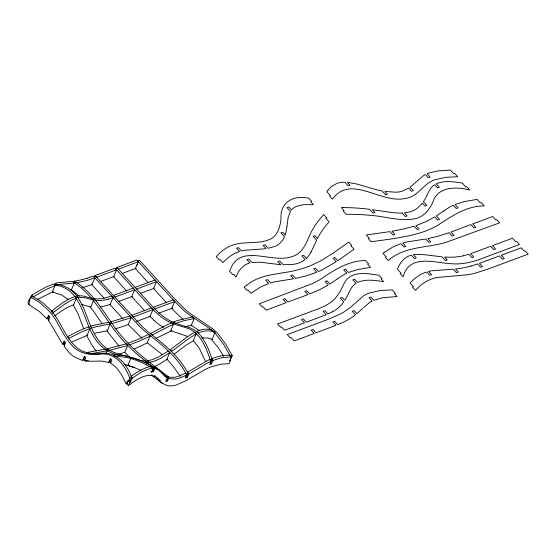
<?xml version="1.0" encoding="UTF-8"?>
<svg xmlns="http://www.w3.org/2000/svg" width="556" height="556" viewBox="0 0 556 556"><rect width="100%" height="100%" fill="white"/><g stroke="black" fill="none" stroke-linecap="round" stroke-linejoin="round"><path stroke-width="0.83" d="M286.903 226.834L288.14 217.417L290.454 211.426L287.042 207.68L288.856 207.006L291.546 209.959L292.956 208.549A24.672 16.187 23.8 0 1 296.744 206.255L303.645 204.615L313.466 204.691L310.867 201.842L311.777 201.501L308.747 198.179C293.561 194.864 279.814 202.217 281.016 218.835C280.203 225.514 278.653 232.95 273.107 237.377A28.912 18.967 23.8 0 1 270.216 239.205C260.194 243.799 248.824 241.811 238.246 243.674A45.988 30.17 23.8 0 0 231.81 245.425C225.736 247.684 220.503 251.778 216.277 256.636L219.307 259.965L220.211 259.624L222.935 262.613C227.411 257.602 233.068 253.515 239.532 251.507L236.543 248.226L238.357 247.552L241.45 250.951A46.231 30.33 23.8 0 1 244.376 250.311L261.966 249.012A81.989 53.793 23.8 0 0 266.032 248.608L263.176 245.467L264.99 244.793L268.173 248.289L274.956 246.454A29.364 19.265 23.8 0 0 279.703 243.597L282.538 240.359L284.429 236.807L280.856 232.888L282.67 232.213L285.138 234.917M84.644 360.768A101.31 63.384 69.6 0 0 92.845 361.226L102.012 361.087L108.601 362.463L110.303 358.606L111.819 360.267L110.477 363.304L112.451 364.472A24.672 15.436 69.6 0 1 116.419 367.815L121.347 374.278L126.156 383.821L127.456 380.881L128.214 381.715L130.028 381.041L131.536 377.614C127.338 363.52 114.8 350.252 98.996 353.699C91.823 353.998 84.206 353.025 78.236 348.73A28.912 18.091 69.6 0 1 75.136 346.186C66.331 337.617 62.063 325.753 55.176 315.801A45.988 28.773 69.6 0 0 50.394 309.81L44.077 303.868L38.788 300.031L32.484 296.362L30.67 297.036L29.162 300.462L29.92 301.289L28.564 304.368L39.274 311.43L46.899 318.859L48.713 318.185M30.552 298.197L31.887 295.18L35.403 292.97L45.745 287.209L53.515 283.956L55.03 285.617L52.264 291.893L61.57 294.979L68.457 299.601M54.683 284.748L55.273 283.407A46.231 19.509 -42.3 0 1 57.734 282.782L72.878 281.308L74.393 282.976L71.363 289.843L79.293 296.063M46.899 318.859L48.386 315.488L49.901 317.149L48.358 320.652A46.231 28.926 69.6 0 1 50.387 323.39L60.319 340.279A81.989 51.298 69.6 0 0 62.71 344.171L64.524 343.497M48.991 315.836L47.781 318.574L49.296 320.235M51.395 312.104L51.993 310.755L62.724 302.749L69.611 298.662L74.977 296.452L76.492 298.113L73.371 305.195L77.854 313.466L83.685 328.568M52.91 313.765L53.508 312.416L64.239 304.41L71.126 300.323L76.492 298.113M73.642 283.018L74.483 281.1A108.149 45.641 -42.3 0 0 87.153 278.236M62.71 344.171L64.142 340.939L65.65 342.607L64.065 346.207L69.097 352.525A29.364 18.369 69.6 0 0 74.059 356.716L81.134 359.94L82.573 360.316L84.387 359.642L83.657 359.461M64.746 341.287L63.537 344.032L64.545 345.137M94.541 276.888L95.145 275.519L115.078 268.138L144.866 300.838C152.525 309.247 160.336 318.192 171.046 322.73C176.718 325.427 182.945 326.553 188.804 328.721C201.314 334.191 206.283 348.383 210.432 360.316L212.246 359.642C208.097 347.708 203.128 333.517 190.618 328.047C184.759 325.879 178.532 324.753 172.86 322.056C162.699 317.754 155.11 309.456 147.854 301.449L116.892 267.464L136.845 260.041L172.235 298.85L182.361 309.122A101.282 63.37 69.6 0 0 187.469 313.535L210.953 329.5A45.988 28.773 69.6 0 1 216.18 334.503L223.929 344.852L230.392 356.32L232.206 355.645L225.743 344.171L217.994 333.829A45.988 28.773 69.6 0 0 212.767 328.825L189.283 312.861A101.282 63.37 69.6 0 1 184.175 308.448L174.049 298.176L139.417 260.194L137.603 260.868M87.16 278.215L93.345 276.165L94.861 277.826L91.83 284.693L104.125 298.127M93.804 300.129L83.775 297.481L78.208 297.668L76.693 296.007L82.26 295.82L92.289 298.461L93.804 300.129L90.565 307.475A72.829 45.571 69.6 0 1 93.922 311.791L102.116 323.884M115.989 269.514L116.892 267.464M90.051 328.547L81.093 332.182L69.076 338.284L67.561 336.623L79.578 330.521L88.536 326.879L90.051 328.547L86.826 335.845L92.004 345.297A34.034 21.295 69.6 0 0 96.313 350.954M82.573 360.316L84.352 356.278L85.867 357.939L84.637 360.726M84.957 356.625L83.747 359.364L85.263 361.032L88.237 360.531M87.021 353.665L87.591 352.379L105.703 349.119L107.218 350.78L105.953 353.658M106.655 297.529L111.547 296.049L113.063 297.71L110.025 304.605L123.078 319.005M110.269 323.96L95.882 326.803A73.392 30.976 -42.3 0 0 91.83 327.957L90.315 326.289A73.392 30.976 -42.3 0 1 94.367 325.142L108.754 322.299L110.269 323.96L107.113 331.112L118.935 346.11M110.908 358.954L109.699 361.692L110.707 362.804M131.216 317.726L111.951 323.585L110.435 321.917L129.701 316.065L131.216 317.726L128.193 324.579L142.107 338.34M127.755 345.478L108.886 350.44L107.371 348.779L126.24 343.81L127.755 345.478L124.732 352.33L129.763 357.216M141.196 370.511A177.343 110.957 69.6 0 0 127.769 365.334L130.792 358.502L129.277 356.834A177.343 74.845 -42.3 0 0 114.765 354.846L113.48 354.839L114.995 356.5M152.99 309.609L133.023 317.073L131.508 315.405L151.475 307.948L152.99 309.609L149.988 316.42L154.408 320.666M128.061 381.228L126.851 383.974L128.366 385.635C136.491 379.345 151.413 369.017 159.621 380.665C162.929 384.286 167.877 386.656 172.846 385.781A28.912 12.204 -42.3 0 0 175.995 385.086L185.78 380.784L205.435 369.365A45.988 19.411 -42.3 0 1 211.648 366.64L221.038 364.18L229.037 363.666L230.545 360.239L229.642 360.573L231.303 356.799L229.788 355.138L225.972 355.27L220.03 356.118L213.539 357.981L211.509 358.759L213.024 360.427L211.495 363.902L209.681 364.576L211.155 361.226L209.647 359.558A46.231 19.509 -42.3 0 0 206.874 360.879L191.076 370.129A81.989 34.604 -42.3 0 1 187.379 372.214M128.214 381.715L129.722 378.288L131.536 377.614M150.085 336.116L139.605 340.967L129.541 344.873L128.026 343.212L138.09 339.299L148.57 334.448L150.085 336.116L147.187 342.67L161.622 354.068A73.392 45.919 69.6 0 1 162.345 354.7M128.366 385.635L132.509 377.955L141.057 372.374L147.646 369.33A24.672 10.411 -42.3 0 1 151.732 368.385L153.442 368.308L151.76 372.124L150.752 371.012M146.562 364.006L147.215 362.519L145.7 360.858A59.568 25.138 -42.3 0 1 139.459 360.149L130.625 357.23L131.633 358.335M174.737 301.554L154.804 308.934L153.289 307.266L173.229 299.892L174.737 301.554L171.728 308.392L177.128 313.883A108.149 67.665 69.6 0 0 183.077 319.269M173.201 323.3L173.806 321.917L177.934 320.409L192.703 316.899L194.218 318.56L191.201 325.399L199.444 330.625M152.817 370.616L154.332 367.189L144.887 362.47A171.874 107.537 69.6 0 0 136.804 359.218C125.628 354.985 112.402 354.554 103.43 345.742A32.415 20.28 69.6 0 1 100.504 342.691C83.727 324.169 86.646 288.05 56.059 284.165L54.245 284.839C84.832 288.724 81.913 324.843 98.69 343.365A32.415 20.28 69.6 0 0 101.616 346.416C106.613 351.163 113.132 353.936 119.769 355.513M173.472 324.336A72.829 30.74 -42.3 0 0 169.038 326.337L152.024 335.143L150.509 333.482L167.523 324.669A72.829 30.74 -42.3 0 1 171.957 322.668L173.472 324.336L170.671 330.695L187.601 336.422M151.76 372.124L153.574 371.45L154.895 368.454L153.38 366.793L157.445 368.579L161.733 372.749M150.53 362.109L148.793 362.387L147.277 360.726L149.015 360.448A34.034 14.366 -42.3 0 0 159.565 356.389L168.225 351.044L169.74 352.706L166.918 359.113L173.138 366.3L180.311 376.266M166.814 380.144L168.322 376.718L150.474 363.144L139.014 353.679A191.188 119.623 69.6 0 1 135.184 350.231L128.443 343.65A127.532 79.8 69.6 0 1 120.694 334.976A142.913 89.419 69.6 0 1 115.252 328.082C103.228 311.575 93.234 292.838 75.345 281.704L73.531 282.378C91.42 293.512 101.414 312.25 113.438 328.756A142.913 89.419 69.6 0 0 118.88 335.657A127.532 79.8 69.6 0 0 126.629 344.324L133.37 350.905A191.188 119.623 69.6 0 0 137.2 354.353L152.4 366.738M166.035 375.919L167.551 377.587L165.757 381.652L167.571 380.978L168.809 378.163L167.293 376.502L170.157 377.274L173.736 377.336A29.364 12.392 -42.3 0 0 178.858 376.141L185.405 373.264L186.92 374.925L185.489 378.177L187.302 377.496L188.894 373.875A81.989 34.604 -42.3 0 0 192.591 371.79L208.389 362.54A46.231 19.509 -42.3 0 1 211.155 361.226M196.226 333.913L188.672 338.611L174.813 349.105A96.417 40.692 -42.3 0 1 171.929 351.183L170.414 349.522A96.417 40.692 -42.3 0 0 173.298 347.444L187.157 336.943L194.711 332.252L196.226 333.913L193.307 340.536L199.291 348.258L205.254 360.962M113.758 295.861L140.55 324.843A153.922 96.306 69.6 0 0 147.597 331.39C162.901 343.476 178.712 355.562 188.053 373.243L186.545 376.669L185.336 377.121M215.061 332.467C209.709 329.937 203.406 330.598 198.144 333.009L196.629 331.348C202.308 328.881 210.404 327.56 215.061 332.467L211.78 339.897L217.924 347.278L223.693 356.327M210.738 363.068L212.246 359.642M230.698 359.072L232.206 355.645M311.124 251.896L316.621 240.15L313.111 236.3L314.925 235.626L317.49 238.441M363.582 307.551L369.81 302.394A46.231 30.33 23.8 0 1 372.124 301.081L369.024 297.682L370.838 297.008L373.827 300.289L383.181 297.627L397.137 296.55L394.419 293.561L395.323 293.227L392.293 289.898L380.394 290.503L369.365 292.998A45.988 30.17 23.8 0 0 363.805 295.709L350.753 307.079L345.019 311.29A101.282 66.449 23.8 0 1 340.043 314.189L328.714 319.144L287.278 334.587L290.308 337.916L291.212 337.575L294.242 340.904L314.196 333.482L311.165 330.153L312.986 329.479L316.01 332.808L335.935 325.343L332.891 322.007L334.705 321.333L337.714 324.635L343.768 322A108.149 70.953 23.8 0 0 355.479 314.807L352.24 311.256L354.054 310.582L356.876 313.674L362.651 308.462M54.856 315.843C60.736 311.45 66.852 307.016 73.941 304.827M174.091 354.248L186.302 344.998L193.898 340.439M303.555 260.653L305.105 259.499L301.845 255.927L303.659 255.253L306.439 258.304M167.314 359.155L160.413 363.582L154.248 366.772M169.74 352.706L161.08 358.057A34.034 14.366 -42.3 0 1 150.509 362.151M37.322 299.448L50.394 293.047A45.988 19.411 -42.3 0 1 53.772 291.921M332.696 311.666L327.984 313.952L324.989 310.665L323.175 311.339L326.233 314.689L306.342 322.188L303.312 318.859L301.498 319.533L304.528 322.862L284.568 330.285L281.544 326.956L280.634 327.296L277.604 323.967L313.772 310.512C322.855 307.28 332.53 303.312 337.923 294.805C341.474 290.065 343.038 284.172 346.659 279.494C354.902 270.779 368.51 273.698 378.997 275.303L382.028 278.632L381.124 278.966L383.591 281.677C375.064 280.321 365.751 278.82 357.557 282.427L354.61 279.188L352.796 279.87L355.944 283.324C349.905 287.195 348.716 294.812 344.727 300.337L342.093 297.446L340.279 298.12L343.691 301.866L342.913 302.916A63.085 41.387 23.8 0 1 332.773 311.735M156 338.382L171.804 330.632M186.92 374.925L180.373 377.802A29.364 12.392 -42.3 0 1 175.251 379.004L171.672 378.935L168.809 378.163M72.037 341.961L87.514 335.233M147.59 342.704L142.538 345.144A142.913 60.312 -42.3 0 1 135.414 348.313A127.532 53.821 -42.3 0 1 134.253 348.793M213.024 360.427L221.545 357.786L231.303 356.799M136.456 321.521L150.627 316.218M30.219 298.954L29.308 299.295L27.8 302.721L29.315 304.382M115.836 268.965L117.65 268.291M118.407 269.125L138.361 261.702L135.337 268.555L147.618 282.031M136.852 265.129L137.756 264.788M114.23 276.408L100.08 281.67M122.306 273.406L136.248 268.214M133.259 288.091L113.334 295.445M135.073 287.417L155.027 279.995M136.588 289.078L156.542 281.656L153.519 288.508L166.591 302.86M132.404 296.362L118.254 301.623M140.48 293.359L154.422 288.175M108.601 362.463L110.415 361.789M127.769 365.355L128.978 364.903M154.332 367.189L152.518 367.863L143.073 363.144A171.874 107.537 69.6 0 0 134.99 359.892L130.257 358.335M126.156 383.821L127.97 383.147M168.322 376.718L166.508 377.392L164.048 375.564M188.053 373.243L186.239 373.917C176.898 356.236 161.087 344.15 145.783 332.064A153.922 96.306 69.6 0 1 138.736 325.524L94.089 277.013L95.903 276.339L114.849 297.106L134.774 289.752L131.751 296.605L144.824 310.957M158.703 313.216L172.624 308.073M128.686 324.405L119.484 327.553A153.922 64.962 -42.3 0 1 115.113 328.86M92.324 284.505L83.226 287.445A101.282 42.742 -42.3 0 1 82.142 287.744M94.861 277.826L88.675 279.876A108.149 45.641 -42.3 0 1 75.998 282.768L74.483 281.1M55.03 285.617L45.953 289.523L33.395 296.841L31.887 295.18M110.526 304.403L100.622 307.009M113.063 297.71L108.17 299.191M124.815 352.302L118.491 354.235M471.064 266.004L477.632 263.947L480.683 267.29L482.497 266.616L479.48 263.308L499.469 255.92L502.499 259.242L504.313 258.568L501.283 255.246L521.236 247.816L524.266 251.145L525.17 250.805L528.2 254.134L486.722 269.535L474.386 273.378A101.282 66.449 23.8 0 1 467.985 274.713L437.502 277.458A45.988 30.17 23.8 0 0 431.074 279.209C424.999 281.475 419.766 285.569 415.534 290.427L412.503 287.098L413.414 286.764L410.078 283.094C414.554 278.083 420.211 273.997 426.674 271.988L429.746 275.359L431.56 274.685L428.593 271.432A46.231 30.33 23.8 0 1 431.519 270.8L453.258 269.18L456.497 272.739L458.311 272.058L455.482 268.958A108.149 70.953 23.8 0 0 471.085 266.032M463.384 255.767L468.826 254.273L471.891 257.636L473.705 256.962L470.703 253.668L490.719 246.315L493.749 249.637L495.563 248.963L492.533 245.634L512.486 238.211L515.516 241.54L516.42 241.2L519.45 244.529L484.679 257.463C474.24 261.702 463.065 264.719 451.694 263.739C434.702 263.016 409.494 253.369 403.163 276.839L400.132 273.517L401.043 273.177L397.45 269.243C399.715 262.842 404.497 256.837 411.329 255.141L414.435 258.554L416.249 257.88L413.344 254.69L416.52 254.335L422.97 254.53L442.034 256.858L445.46 260.618L447.274 259.944L444.626 257.032L446.44 257.122A63.085 41.387 23.8 0 0 463.44 255.843M184.877 326.594L192.008 325.295M107.322 330.799L94.513 333.273M107.218 350.78L90.496 353.811M194.218 318.56L183.946 320.708L175.321 323.578L173.806 321.917M406.679 212.531L404.351 212.823L407.159 215.902L405.345 216.576L402.064 212.976M74.393 282.976L59.249 284.443A46.231 19.509 -42.3 0 0 57.636 284.832M70.334 289.947L71.446 289.815M201.946 337.895L208.02 338.027L212.67 339.612M343.365 207.59L341.294 207.59L344.025 210.585L343.121 210.926L346.152 214.248L358.808 214.484A171.874 112.757 23.8 0 1 369.844 215.304C384.981 216.228 400.181 221.837 415.367 218.647A32.415 21.267 23.8 0 0 418.904 217.472C425.486 214.811 429.774 208.702 432.77 202.53C437.099 186.406 456.636 186.496 469.799 190.013L466.769 186.691L465.858 187.024L462.272 183.084C453.745 181.729 444.432 180.227 436.238 183.834L439.351 187.254L437.537 187.928L434.625 184.731C429.225 188.06 427.849 194.607 424.666 199.673A96.417 63.252 23.8 0 1 423.38 201.717L426.793 205.463L424.979 206.137L422.31 203.211L417.021 208.486A34.034 22.33 23.8 0 1 406.707 212.573M90.843 306.988L81.572 304.5M154.895 368.454L158.96 370.24L163.249 374.41M124.843 364.632L134.649 367.662M124.801 364.472L125.788 364.757M30.67 297.036L39.733 302.61L48.581 310.484A45.988 28.773 69.6 0 1 53.369 316.475C60.25 326.435 64.517 338.291 73.322 346.861A28.912 18.091 69.6 0 0 76.422 349.411C82.907 354.075 91.254 354.784 98.996 354.297C114.265 351.468 125.51 365.139 129.722 378.288M162.637 383.619L151.135 374.946M160.566 381.201L156.438 377.246M154.561 375.536L155.541 376.363M210.481 362.79L211.495 363.902M126.775 291.149L113.57 276.652L116.593 269.799L96.654 277.187L95.145 275.519M187.386 372.214L188.894 373.875M185.787 375.835L187.302 377.496M166.056 379.317L167.571 380.978M153.442 368.308L151.927 366.647L150.217 366.717A24.672 10.411 -42.3 0 0 146.131 367.669L139.542 370.713L130.994 376.294L132.509 377.955M152.059 369.782L153.574 371.45M55.273 283.407L56.788 285.068M129.27 380.207L130.785 381.875M128.36 380.547L129.875 382.208M51.993 310.755L53.508 312.416M87.591 352.379L89.099 354.04M343.358 207.583A177.343 116.343 23.8 0 1 369.573 209.299L373.076 213.15L374.89 212.475L372.332 209.668L391.028 212.413A59.568 39.08 23.8 0 0 402.078 213.017M317.476 238.434A177.343 116.343 23.8 0 1 328.089 223.019L329.117 221.872L325.788 218.223L326.699 217.882L323.668 214.56L317.733 221.712A171.874 112.757 23.8 0 0 313.403 228.245C307.572 237.224 305.863 249.929 295.472 255.197A32.415 21.267 23.8 0 1 292.122 256.58C271.411 264.211 239.177 241.818 229.635 271.3L232.665 274.629L233.569 274.289L236.036 276.999C238.302 270.605 243.083 264.6 249.908 262.905L246.968 259.666L248.782 258.992L251.931 262.453L260.479 262.203L277.173 264.295A96.417 63.252 23.8 0 0 280.592 264.587L277.944 261.681L279.758 261.007L283.15 264.732L292.936 264.399A34.034 22.33 23.8 0 0 303.597 260.681M311.075 251.868A59.568 39.08 23.8 0 1 306.488 258.331M286.868 226.82A101.31 66.463 23.8 0 1 285.179 234.931M167.516 377.614A101.31 42.756 -42.3 0 1 163.276 374.383M166.001 375.953A101.31 42.756 -42.3 0 1 161.761 372.722M147.18 362.568A59.568 25.138 -42.3 0 1 144.463 362.47M116.28 356.514A177.343 74.845 -42.3 0 1 130.806 358.488M108.121 299.267A63.085 26.625 -42.3 0 1 96.271 300.435L95.229 300.33L93.714 298.669L94.749 298.774A63.085 26.625 -42.3 0 0 106.613 297.606M163.603 327.373A63.085 39.469 69.6 0 1 154.38 320.749M327.755 190.451L326.893 191.771L330.354 195.573L329.444 195.914L332.474 199.236C350.03 174.264 379.845 202.718 403.413 198.791A28.912 18.967 23.8 0 0 407.326 198.089C416.513 195.983 421.816 187.546 429.197 182.528A45.988 30.17 23.8 0 1 434.757 179.817L445.787 177.322L457.685 176.725L454.655 173.396L453.752 173.736L450.416 170.066L437.919 170.907L429.079 173.027L427.098 173.806L430.177 177.176L428.356 177.85L425.396 174.598A46.231 30.33 23.8 0 0 423.088 175.911L412.628 185.044A81.989 53.793 23.8 0 1 410.071 187.101L413.268 190.618L411.454 191.292L408.584 188.136L402.739 191A29.364 19.265 23.8 0 1 396.497 192.223L384.926 191.493L387.414 194.232L385.6 194.906L382.007 190.958A101.31 66.463 23.8 0 1 370.143 187.921L356.716 183.987L347.417 182.312L350.065 185.218L348.251 185.892L344.88 182.194L342.274 182.285A24.672 16.187 23.8 0 0 337.277 183.258L331.633 186.281L327.755 190.451M246.718 285.214L244.098 287.181L247.128 290.51L248.032 290.169L250.867 293.283L260.25 287.188L268.701 283.525L265.698 280.231L267.512 279.557L270.584 282.928A72.829 47.781 23.8 0 1 275.199 281.753L293.526 278.792L290.635 275.609L292.449 274.935L295.604 278.403L306.585 275.797L316.739 272.28L313.681 268.923L315.495 268.249L318.491 271.536L322.07 269.875L336.269 261.723L333.093 258.234L334.907 257.56L337.791 260.722L354.061 249.262L350.857 245.738L351.76 245.404L348.73 242.075L333.086 253.168L322.327 259.895A191.188 125.434 23.8 0 1 318.456 262.001L311.158 265.427A127.532 83.671 23.8 0 1 301.727 268.798A142.913 93.762 23.8 0 1 294.332 270.737C278.132 274.379 260.243 274.108 246.718 285.214M384.196 252.417L382.959 253.327L386.184 256.865L385.273 257.206L388.303 260.528C401.898 248.33 420.44 247.809 437.37 244.522A153.922 100.984 23.8 0 0 446.1 242.319L499.684 222.824L496.654 219.502L495.743 219.835L492.713 216.506L472.718 223.887L475.748 227.216L473.934 227.89L470.904 224.561L450.985 232.026L454.009 235.341L452.195 236.022L449.158 232.686L438.184 236.189L427.814 238.587L430.719 241.77L428.905 242.444L425.743 238.969L407.388 241.902A73.392 48.15 23.8 0 0 402.752 243.062L405.741 246.343L403.927 247.017L400.869 243.66L392.39 247.281L384.196 252.417M337.443 278.848L329.847 284.005L326.956 280.829L325.142 281.503L328.297 284.971L319.929 289.544L309.734 293.915L306.71 290.6L304.896 291.274L307.934 294.604L307.009 294.958L287.945 301.991L284.915 298.662L283.101 299.336L286.125 302.666L266.213 310.13L263.19 306.808L262.279 307.148L259.249 303.819L312.236 283.664A153.922 100.984 23.8 0 0 319.54 279.904C333.475 270.466 347.917 260.701 365.556 260.542L368.586 263.871L367.676 264.211L370.518 267.325L357.633 269.577L348.508 272.496L345.512 269.201L343.698 269.882L346.77 273.253A73.392 48.15 23.8 0 0 342.906 275.255L337.443 278.848M443.403 211.183L436.335 215.936L439.497 219.411L437.683 220.086L434.778 216.903L425.813 221.719L416.006 225.618L419.009 228.912L417.195 229.586L414.13 226.222L404.247 228.863L392.001 231.261L394.885 234.423L393.071 235.105L389.895 231.616L366.258 234.993L369.108 238.121L368.204 238.461L371.234 241.79L394.051 238.573L408.521 235.911A191.188 125.434 23.8 0 0 413.296 234.799L421.559 232.443A127.532 83.671 23.8 0 0 430.803 228.863A142.913 93.762 23.8 0 0 437.099 225.708C451.548 216.34 466.123 205.873 484.276 205.915L481.246 202.586L480.342 202.926L477.117 199.389L464.19 201.592L455.037 204.476L458.095 207.833L456.281 208.507L453.293 205.227A72.829 47.781 23.8 0 0 449.415 207.214L443.403 211.183"/></g></svg>
